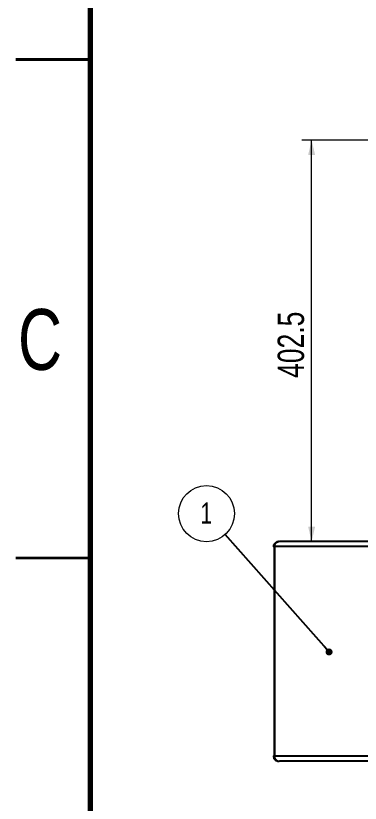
# Paper-space layout 'Sheet2' of a CAD drawing. Header units: millimetres. Extents: x 2 to 418, y 2 to 295.
# Drawn here: x 2.5 to 37.1, y 73.9 to 152.9 of the extents above; entities that cross this region are included whole.
import ezdxf

# ---------------------------------------------------------------- set-up
doc = ezdxf.new("R2010")
doc.units = ezdxf.units.MM
doc.styles.add('SLDTEXTSTYLE0', font='TXT', dxfattribs={"width": 0.75})
doc.dimstyles.new('SLDDIMSTYLE1', dxfattribs={"dimtxt": 0.18, "dimasz": 0.7, "dimexe": 0, "dimexo": 0.0625, "dimgap": 0, "dimtad": 0, "dimtih": 1, "dimtoh": 1, "dimdec": 0, "dimrnd": 1e-09, "dimzin": 0, "dimdsep": 46, "dimtxsty": 'Standard', "dimblk1": 'DOT', "dimblk2": 'DOT', "dimsah": 1, "dimcen": 0.09, "dimadec": 0, "dimazin": 0, "dimtfac": 0.7, "dimtdec": 0, "dimtofl": 0, "dimtmove": 0, "dimatfit": 3, "dimldrblk": 'DOT', "dimfxl": 0, "dimfrac": 2, "dimtolj": 1, "dimtzin": 0, "dimarcsym": 0})
doc.dimstyles.new('SLDDIMSTYLE2', dxfattribs={"dimtxt": 2.645833, "dimasz": 1.5, "dimexe": 0, "dimexo": 0.0625, "dimgap": 0.661458, "dimtad": 1, "dimdec": 1, "dimlfac": 10, "dimrnd": 1e-09, "dimzin": 12, "dimdsep": 46, "dimtxsty": 'SLDTEXTSTYLE0', "dimsah": 1, "dimcen": 0.09, "dimadec": 0, "dimazin": 3, "dimtfac": 1, "dimtdec": 1, "dimtofl": 0, "dimtmove": 0, "dimatfit": 3, "dimfxl": 0, "dimfrac": 2, "dimtolj": 1, "dimtzin": 12, "dimarcsym": 0})

# ---------------------------------------------------------------- blocks, each defined once
blk = doc.blocks.new('_D_19')
at = {"color": 7, "linetype": 'Continuous', "lineweight": 18}
for p, q in [((48.704, 140.416), (31.194, 140.416)), ((32.194, 100.166), (32.194, 140.416))]:
    blk.add_line(p, q, dxfattribs=at)
for points in [[(32.194, 140.416), (31.844, 138.916), (32.544, 138.916)], [(32.194, 100.166), (32.544, 101.666), (31.844, 101.666)]]:
    blk.add_solid(points, dxfattribs=at)
at = {"color": 7, "linetype": 'Continuous', "lineweight": 18, "insert": (28.783, 116.575), "char_height": 2.6458, "attachment_point": 1, "rotation": 90, "style": 'SLDTEXTSTYLE0'}
blk.add_mtext('402.5', dxfattribs=at)
blk = doc.blocks.new('SW_NOTE_35')
at = {"color": 0, "linetype": 'Continuous', "lineweight": 0}
blk.add_circle((-1.865, 2.102), 2.81, dxfattribs=at)
at = {"color": 0, "linetype": 'Continuous', "lineweight": 0, "insert": (-1.886, 3.221), "char_height": 2.117, "attachment_point": 2, "style": 'SLDTEXTSTYLE0'}
blk.add_mtext('1', dxfattribs=at)
blk = doc.blocks.new('_DOT')
at = {"color": 0, "linetype": 'ByBlock', "lineweight": -2}
blk.add_line((-0.5, 0), (-1, 0), dxfattribs=at)
at = {"color": 0, "linetype": 'ByBlock', "const_width": 0.5}
blk.add_lwpolyline([(-0.25, 0, 1), (0.25, 0, 1)], format="xyb", close=True, dxfattribs=at)

psp = doc.layouts.new('Sheet2')

# ---------------------------------------------------------------- linework, layer by layer
at = {"color": 7, "linetype": 'Continuous', "lineweight": 70}
psp.add_line((10, 10), (10, 287), dxfattribs=at)
at = {"color": 7, "linetype": 'Continuous', "lineweight": 35}
for p, q in [((2.5, 148.5), (10, 148.5)), ((10, 148.5), (2.5, 148.5)), ((10, 98.5), (2.5, 98.5))]:
    psp.add_line(p, q, dxfattribs=at)
at = {"color": 7, "linetype": 'Continuous', "lineweight": 25}
for p, q in [((28.455, 99.666), (28.455, 78.666)), ((69.788, 100.166), (28.957, 100.166)), ((69.788, 78.166), (28.957, 78.166))]:
    psp.add_line(p, q, dxfattribs=at)
psp.add_arc((28.867, 99.662), 0.503, 87.14321, 179.50039, dxfattribs=at)
at = {"color": 8, "linetype": 'Continuous', "lineweight": 25}
for points, knots in [([(28.455, 99.666), (28.406, 99.666), (28.349, 99.666), (28.371, 99.666), (28.374, 99.666)], [0, 0, 0, 0, 0.863417, 1, 1, 1, 1]), ([(28.455, 78.666), (28.406, 78.666), (28.349, 78.666), (28.371, 78.666), (28.374, 78.666)], [0, 0, 0, 0, 0.863283, 1, 1, 1, 1])]:
    psp.add_open_spline(points, degree=3, knots=knots, dxfattribs=at)
at = {"color": 7, "linetype": 'Continuous', "lineweight": 25}
for points, knots in [([(28.447, 99.666), (28.446, 96.499), (28.444, 89.499), (28.446, 82.499), (28.447, 78.666)], [0, 0, 0, 0, 0.45248, 1, 1, 1, 1]), ([(28.952, 100.166), (28.951, 100.166), (28.948, 100.166), (28.939, 100.166), (28.904, 100.165), (28.814, 100.152), (28.683, 100.098), (28.557, 99.985), (28.471, 99.835), (28.46, 99.723), (28.455, 99.666)], [0, 0, 0, 0, 0.007001, 0.009041, 0.035512, 0.141746, 0.35642, 0.570982, 0.785491, 1, 1, 1, 1]), ([(69.789, 99.666), (69.074, 99.666), (67.644, 99.666), (65.504, 99.666), (63.376, 99.666), (61.264, 99.666), (59.175, 99.666), (57.114, 99.666), (55.086, 99.666), (53.097, 99.666), (51.152, 99.666), (49.257, 99.666), (47.416, 99.666), (45.634, 99.666), (43.916, 99.666), (42.267, 99.666), (40.691, 99.666), (39.192, 99.666), (37.774, 99.666), (36.44, 99.666), (35.196, 99.666), (34.043, 99.666), (32.985, 99.666), (32.025, 99.666), (31.165, 99.666), (30.408, 99.666), (29.754, 99.666), (29.209, 99.666), (28.763, 99.666), (28.557, 99.666), (28.455, 99.666)], [0, 0, 0, 0, 0.035726, 0.071453, 0.107179, 0.142905, 0.178631, 0.214357, 0.250083, 0.285809, 0.321536, 0.357262, 0.392988, 0.428714, 0.46444, 0.500167, 0.535893, 0.571619, 0.607345, 0.643071, 0.678797, 0.714524, 0.75025, 0.785928, 0.821607, 0.857286, 0.892964, 0.928643, 0.964321, 1, 1, 1, 1]), ([(28.365, 78.666), (28.366, 78.638), (28.367, 78.599), (28.381, 78.538), (28.391, 78.505), (28.4, 78.48), (28.411, 78.457), (28.427, 78.422), (28.451, 78.384), (28.481, 78.345), (28.525, 78.298), (28.585, 78.253), (28.663, 78.213), (28.752, 78.186), (28.829, 78.172), (28.879, 78.17), (28.894, 78.169)], [0, 0, 0, 0, 0.045171, 0.063697, 0.072107, 0.080675, 0.090344, 0.102087, 0.134856, 0.183316, 0.247297, 0.378125, 0.537839, 0.719142, 0.914455, 1, 1, 1, 1]), ([(69.789, 78.666), (69.075, 78.666), (67.646, 78.666), (65.508, 78.666), (63.382, 78.666), (61.272, 78.666), (59.185, 78.666), (57.126, 78.666), (55.099, 78.666), (53.11, 78.666), (51.165, 78.666), (49.268, 78.666), (47.426, 78.666), (45.644, 78.666), (43.925, 78.666), (42.275, 78.666), (40.697, 78.666), (39.198, 78.666), (37.779, 78.666), (36.445, 78.666), (35.199, 78.666), (34.045, 78.666), (32.987, 78.666), (32.027, 78.666), (31.167, 78.666), (30.409, 78.666), (29.755, 78.666), (29.209, 78.666), (28.763, 78.666), (28.557, 78.666), (28.455, 78.666)], [0, 0, 0, 0, 0.035691, 0.071381, 0.107072, 0.142762, 0.178453, 0.214143, 0.249834, 0.285572, 0.32131, 0.357048, 0.392786, 0.428524, 0.464262, 0.5, 0.535738, 0.571476, 0.607214, 0.642952, 0.67869, 0.714428, 0.750166, 0.785857, 0.821547, 0.857238, 0.892928, 0.928619, 0.964309, 1, 1, 1, 1]), ([(28.455, 78.666), (28.46, 78.61), (28.471, 78.498), (28.557, 78.348), (28.683, 78.234), (28.814, 78.18), (28.904, 78.168), (28.939, 78.166), (28.948, 78.166), (28.951, 78.166), (28.952, 78.166)], [0, 0, 0, 0, 0.214515, 0.429022, 0.643583, 0.858256, 0.964488, 0.990959, 0.993, 1, 1, 1, 1])]:
    psp.add_open_spline(points, degree=3, knots=knots, dxfattribs=at)

# ---------------------------------------------------------------- block references
at = {"color": 7, "linetype": 'Continuous', "lineweight": 0}
psp.add_blockref('SW_NOTE_35', (23.51, 100.87), dxfattribs=at)

# ---------------------------------------------------------------- texts
at = {"color": 7, "linetype": 'Continuous', "lineweight": 0, "insert": (4.937, 123.476), "char_height": 6.096, "attachment_point": 2, "style": 'SLDTEXTSTYLE0'}
psp.add_mtext('C', dxfattribs=at)

# ---------------------------------------------------------------- dimensions: what is measured, and where the dimension line sits
at = {"color": 7, "linetype": 'Continuous', "lineweight": 18}
dim = psp.add_linear_dim(base=(32.194, 140.416), p1=(28.95, 100.166), p2=(49.704, 140.416), angle=90, dimstyle='SLDDIMSTYLE2', dxfattribs=at)
dim.commit()
dim.dimension.update_dxf_attribs({"geometry": '_D_19', "text_midpoint": (32.194, 120.972), "dimtype": 160})

# ---------------------------------------------------------------- leaders
at = {"color": 7, "linetype": 'Continuous', "lineweight": 0}
psp.add_leader([(33.944, 89.107), (23.51, 100.87)], dimstyle='SLDDIMSTYLE1', dxfattribs=at)

doc.saveas('drawing.dxf')
